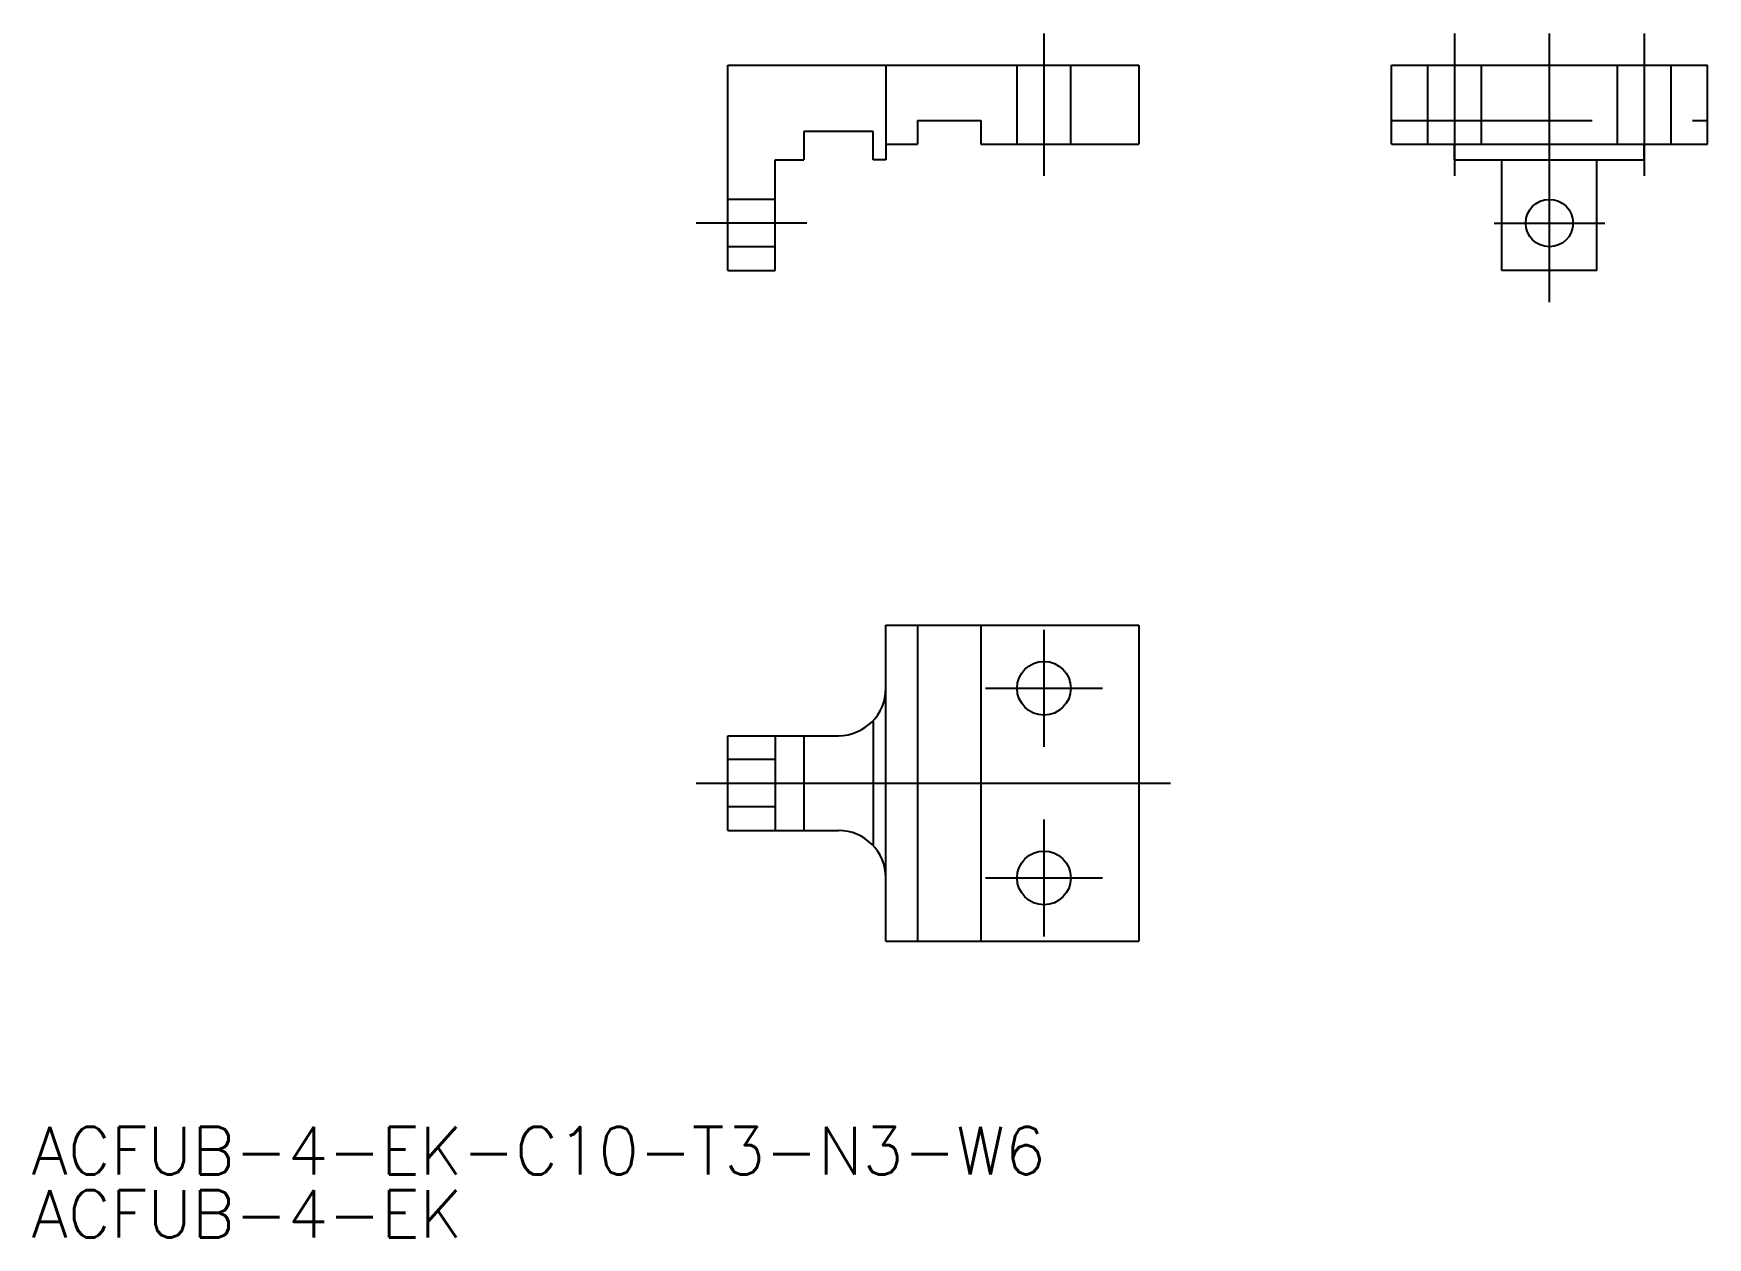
# Model space of a CAD drawing. Extents: x -64 to 42, y -23 to 53.
import ezdxf

# ---------------------------------------------------------------- set-up
doc = ezdxf.new("R2010")
doc.units = 0
doc.linetypes.add('CENTER', pattern=[50.8, 31.75, -6.35, 6.35, -6.35])
doc.linetypes.add('DASHED', pattern=[19.05, 12.7, -6.35])
doc.layers.get('0').update_dxf_attribs({"linetype": 'CONTINUOUS'})
doc.layers.add('CENTER', color=1, linetype='CONTINUOUS')
doc.styles.get("Standard").update_dxf_attribs({"font": 'txt.shx', "height": 3, "bigfont": 'bigfont.shx'})

# ---------------------------------------------------------------- blocks, each defined once
blk = doc.blocks.new('*U2')
at = {"color": 7, "linetype": 'CONTINUOUS'}
blk.add_text('ACFUB-4-EK-C10-T3-N3-W6', height=3, dxfattribs=at).set_placement((-64.06, -18.76))
blk = doc.blocks.new('*U3')
at = {"color": 7, "linetype": 'CONTINUOUS'}
blk.add_text('ACFUB-4-EK', height=3, dxfattribs=at).set_placement((-64.06, -22.76))

msp = doc.modelspace()

# ---------------------------------------------------------------- linework, layer by layer
at = {"color": 7, "linetype": 'CONTINUOUS'}
for p, q in [((-20, 38.44), (-20, 51.44)), ((-20, 51.44), (6, 51.44)), ((-10, 51.44), (-10, 45.44)), ((6, 51.44), (6, 46.44)), ((21.98, 46.44), (21.98, 51.44)), ((21.98, 51.44), (41.98, 51.44)), ((41.98, 46.44), (41.98, 51.44)), ((-8, 47.94), (-4, 47.94)), ((-8, 47.94), (-8, 46.44)), ((-4, 47.94), (-4, 46.44)), ((-10.8, 47.24), (-15.2, 47.24)), ((-15.2, 47.24), (-15.2, 45.44)), ((-10.8, 45.44), (-10.8, 47.24)), ((-10, 46.44), (-8, 46.44)), ((-4, 46.44), (6, 46.44)), ((21.98, 46.44), (41.98, 46.44)), ((25.98, 45.44), (25.98, 46.44)), ((37.98, 45.44), (37.98, 46.44)), ((-17, 38.44), (-17, 45.44)), ((-17, 45.44), (-15.2, 45.44)), ((-10, 45.44), (-10.8, 45.44)), ((25.98, 45.44), (37.98, 45.44)), ((28.98, 38.44), (28.98, 45.44)), ((34.98, 38.44), (34.98, 45.44)), ((-20, 38.44), (-17, 38.44)), ((34.98, 38.44), (28.98, 38.44)), ((-10, -4), (-10, 16)), ((-10, 16), (6, 16)), ((-8, 16), (-8, -4)), ((-4, 16), (-4, -4)), ((6, 16), (6, -4)), ((-10.8, 9.96), (-10.8, 2.04)), ((-20, 9), (-13, 9)), ((-20, 3), (-20, 9)), ((-17, 9), (-17, 3)), ((-15.2, 9), (-15.2, 3)), ((-20, 3), (-13, 3)), ((-10, -4), (6, -4))]:
    msp.add_line(p, q, dxfattribs=at)
at = {"color": 3, "linetype": 'DASHED'}
for p, q in [((-1.7, 46.44), (-1.7, 51.44)), ((1.7, 46.44), (1.7, 51.44)), ((24.28, 46.44), (24.28, 51.44)), ((27.68, 46.44), (27.68, 51.44)), ((36.28, 46.44), (36.28, 51.44)), ((39.68, 46.44), (39.68, 51.44)), ((21.98, 47.94), (41.98, 47.94)), ((-17, 42.94), (-20, 42.94)), ((-17, 39.94), (-20, 39.94)), ((-17, 7.5), (-20, 7.5)), ((-17, 4.5), (-20, 4.5))]:
    msp.add_line(p, q, dxfattribs=at)
at = {"color": 7, "linetype": 'CONTINUOUS'}
for centre, radius in [((31.98, 41.44), 1.5), ((0, 12), 1.7), ((0, 0), 1.7)]:
    msp.add_circle(centre, radius, dxfattribs=at)
for centre, start, end in [((-13, 12), 270, 0), ((-13, 0), 0, 90)]:
    msp.add_arc(centre, 3, start, end, dxfattribs=at)
at = {"layer": 'CENTER', "color": 1, "linetype": 'CENTER'}
for p, q in [((0, 53.44), (0, 44.44)), ((25.98, 53.44), (25.98, 44.44)), ((31.98, 36.44), (31.98, 53.44)), ((37.98, 53.44), (37.98, 44.44)), ((-15, 41.44), (-22, 41.44)), ((28.48, 41.44), (35.48, 41.44)), ((0, 15.7), (0, 8.3)), ((-3.7, 12), (3.7, 12)), ((-22, 6), (8, 6)), ((0, 3.7), (0, -3.7)), ((-3.7, 0), (3.7, 0))]:
    msp.add_line(p, q, dxfattribs=at)

# ---------------------------------------------------------------- block references
at = {"color": 7, "linetype": 'CONTINUOUS'}
for name in ['*U2', '*U3']:
    msp.add_blockref(name, (0, 0), dxfattribs=at)

doc.saveas('drawing.dxf')
